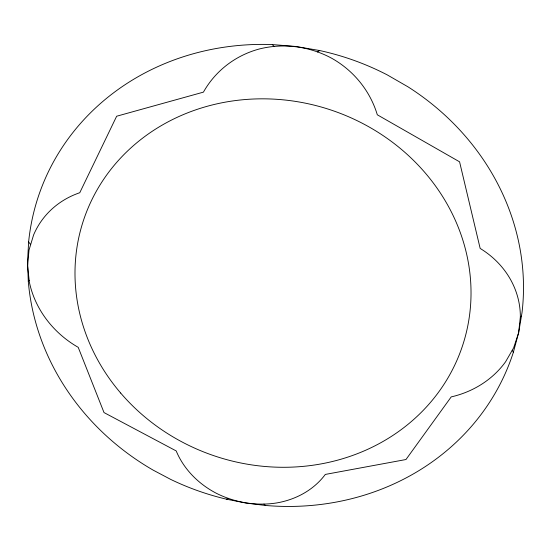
<?xml version="1.0" encoding="UTF-8"?>
<svg xmlns="http://www.w3.org/2000/svg" width="551" height="551" viewBox="0 0 551 551"><rect width="100%" height="100%" fill="white"/><g stroke="black" fill="none" stroke-linecap="round" stroke-linejoin="round"><path stroke-width="0.83" d="M28.624 241.91L27.55 261.58L28.28 281.196A249.954 228.892 18.2 0 0 153.185 470.148L170.665 479.391A249.954 228.892 18.2 0 0 226.495 499.192L245.898 503.042L265.513 505.46A249.954 228.892 18.2 0 0 513.387 352.213L518.629 332.749L522.011 312.658A249.954 228.892 18.2 0 0 407.954 86.81L387.257 74.895A249.954 228.892 18.2 0 0 319.663 50.54L296.052 46.498L272.297 44.569A249.954 228.892 18.2 0 0 28.624 241.91L30.663 244.623M28.28 281.196L29.162 280.321M317.424 51.973L319.663 50.54M520.358 316.88A91.48 82.54 -0.2 0 0 480.162 248.432L459.575 161.822L377.311 114.794A95.392 92.41 29.8 0 0 331.612 58.206C309.572 46.284 283.441 42.826 259.128 49.032A95.392 92.41 29.8 0 0 203.422 92.141L116.654 116.227L79.771 192.719A93.973 83.249 32.5 0 0 33.577 235.001L29.003 250.099L27.598 265.947L29.341 281.995A93.973 83.249 32.5 0 0 78.214 347.337L104.015 412.575L176.196 450.932A84.317 72.429 16.1 0 0 216.522 493.372C234.974 502.595 256.063 506.135 276.478 502.98A84.317 72.429 16.1 0 0 325.317 474.425L405.97 459.527L451.214 396.899A91.535 82.588 -0.2 0 0 505.611 361.738L513.635 347.853L518.629 332.749L520.351 316.88L521.411 316.212M226.495 499.192L228.286 498.311M263.97 504.034L265.513 505.46M272.297 44.569L274.15 46.511M512.203 350.319L513.387 352.213M120.697 393.07A199.62 182.484 18.2 0 0 458.749 356.029A199.62 182.484 18.2 0 0 239.582 100.075A199.62 182.484 18.2 0 0 120.697 393.07"/></g></svg>
